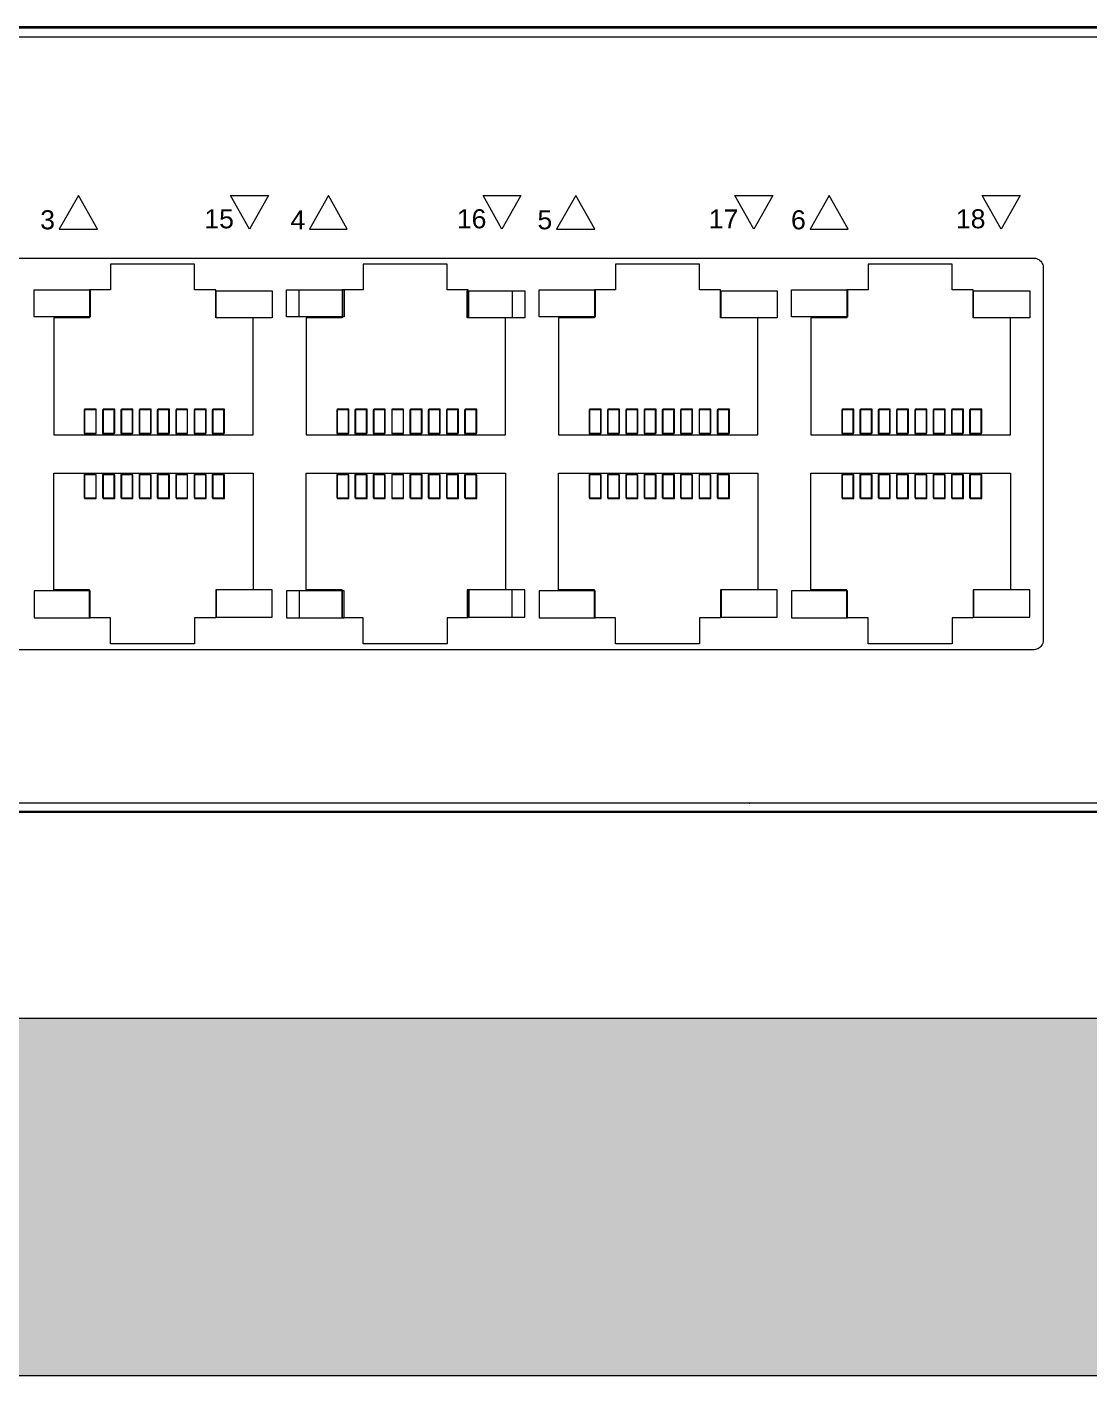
# Model space of a CAD drawing. Header units: millimetres. Extents: x -71336 to -33468, y -26189 to 22712.
# Drawn here: x -34338.7 to -34278.5, y -12485.2 to -12408.8 of the extents above; entities that cross this region are included whole.
import ezdxf

# ---------------------------------------------------------------- set-up
doc = ezdxf.new("R2010")
doc.units = ezdxf.units.MM
doc.layers.add('SC - Equipment', color=7, linetype='Continuous', lineweight=13)
doc.layers.add('SC - Rack Layout - U-guides and centreline', color=5, linetype='Continuous', lineweight=13, plot=False)
doc.styles.get("Standard").update_dxf_attribs({"font": 'arial.ttf', "height": 35})

# ---------------------------------------------------------------- blocks, each defined once
blk = doc.blocks.new('*U240')
at = {"layer": 'SC - Rack Layout - U-guides and centreline', "ltscale": 5}
blk.add_lwpolyline([(-300, 0), (300, 0)], dxfattribs=at)
blk = doc.blocks.new('*U241')
at = {"layer": 'SC - Rack Layout - U-guides and centreline', "color": 0, "linetype": 'ByBlock', "lineweight": -2, "transparency": 16777216}
for p in [(0, 844.55), (0, 800.1)]:
    blk.add_blockref('*U240', p, dxfattribs=at)
blk = doc.blocks.new('1U SCREWS - RACK LAYOUT')
at = {"layer": 'SC - Equipment', "ltscale": 5}
blk.add_point((0, 0), dxfattribs=at)
blk = doc.blocks.new('cisco-cbs350-24p-4x')
at = {"layer": 'SC - Equipment', "flags": 128}
for points in [[(238.117, 44.45), (-238.133, 44.45)], [(219.712, 44.45), (-219.712, 44.45)], [(219.712, 44.45), (-219.712, 44.45)], [(219.712, 44.45), (-219.712, 44.45)], [(-219.712, 43.934), (219.199, 43.95)], [(-38.022, 34.948), (-39.113, 33.049)], [(-36.947, 33.049), (-38.022, 34.948)], [(-29.406, 34.948), (-27.256, 34.948)], [(-28.331, 33.049), (-29.406, 34.948)], [(-29.406, 34.948), (-29.406, 34.948)], [(-27.256, 34.948), (-28.331, 33.049)], [(-23.866, 34.948), (-24.941, 33.049)], [(-22.791, 33.049), (-23.866, 34.948)], [(-15.102, 34.948), (-12.952, 34.948)], [(-14.027, 33.049), (-15.102, 34.948)], [(-15.102, 34.948), (-15.102, 34.948)], [(-12.952, 34.948), (-14.027, 33.049)], [(-9.843, 34.948), (-10.935, 33.049)], [(-8.769, 33.049), (-9.843, 34.948)], [(-0.831, 34.948), (1.319, 34.948)], [(0.244, 33.049), (-0.831, 34.948)], [(-0.831, 34.948), (-0.831, 34.948)], [(1.319, 34.948), (0.244, 33.049)], [(4.51, 34.948), (3.435, 33.049)], [(5.585, 33.049), (4.51, 34.948)], [(13.175, 34.948), (15.325, 34.948)], [(14.25, 33.049), (13.175, 34.948)], [(13.175, 34.948), (13.175, 34.948)], [(15.325, 34.948), (14.25, 33.049)], [(-39.113, 33.049), (-36.947, 33.049)], [(-39.113, 33.049), (-39.113, 33.049)], [(-24.941, 33.049), (-22.791, 33.049)], [(-24.941, 33.049), (-24.941, 33.049)], [(-10.935, 33.049), (-8.769, 33.049)], [(-10.935, 33.049), (-10.935, 33.049)], [(3.435, 33.049), (5.585, 33.049)], [(3.435, 33.049), (3.435, 33.049)], [(-69.391, 31.4), (16.119, 31.4)], [(-69.391, 31.4), (16.119, 31.4)], [(-31.44, 31.067), (-36.203, 31.067)], [(-36.203, 31.067), (-36.203, 29.601)], [(-31.44, 31.067), (-36.203, 31.067)], [(-36.203, 31.067), (-36.203, 29.601)], [(-31.44, 29.601), (-31.44, 31.067)], [(-31.44, 29.601), (-31.44, 31.067)], [(-17.136, 31.067), (-21.898, 31.067)], [(-21.898, 31.067), (-21.898, 29.601)], [(-17.136, 31.067), (-21.898, 31.067)], [(-21.898, 31.067), (-21.898, 29.601)], [(-17.136, 29.601), (-17.136, 31.067)], [(-17.136, 29.601), (-17.136, 31.067)], [(-2.832, 31.067), (-7.594, 31.067)], [(-7.594, 31.067), (-7.594, 29.601)], [(-2.832, 31.067), (-7.594, 31.067)], [(-7.594, 31.067), (-7.594, 29.601)], [(-2.832, 29.601), (-2.832, 31.067)], [(-2.832, 29.601), (-2.832, 31.067)], [(11.472, 31.067), (6.71, 31.067)], [(6.71, 31.067), (6.71, 29.601)], [(11.472, 31.067), (6.71, 31.067)], [(6.71, 31.067), (6.71, 29.601)], [(11.472, 29.601), (11.472, 31.067)], [(11.472, 29.601), (11.472, 31.067)], [(16.631, 30.883), (16.631, 9.727)], [(16.631, 30.883), (16.631, 9.727)], [(-40.535, 28.068), (-40.535, 29.601)], [(-40.535, 29.601), (-37.36, 29.601)], [(-37.393, 29.601), (-37.393, 28.018)], [(-36.203, 29.601), (-37.393, 29.601)], [(-37.393, 29.601), (-37.393, 29.601)], [(-37.393, 29.601), (-37.393, 28.018)], [(-36.203, 29.601), (-37.393, 29.601)], [(-37.393, 29.601), (-37.393, 29.601)], [(-37.36, 29.601), (-37.36, 28.068)], [(-30.249, 29.601), (-31.44, 29.601)], [(-30.249, 29.601), (-31.44, 29.601)], [(-30.249, 28.018), (-30.249, 29.601)], [(-30.249, 28.018), (-30.249, 29.601)], [(-30.216, 28.018), (-30.216, 29.551)], [(-30.216, 29.551), (-27.041, 29.551)], [(-27.041, 29.551), (-27.041, 28.018)], [(-26.231, 28.068), (-26.231, 29.601)], [(-26.231, 29.601), (-23.056, 29.601)], [(-25.52, 28.068), (-25.52, 29.601)], [(-25.52, 29.601), (-22.973, 29.601)], [(-23.089, 29.601), (-23.089, 28.018)], [(-21.898, 29.601), (-23.089, 29.601)], [(-23.089, 29.601), (-23.089, 29.601)], [(-23.089, 29.601), (-23.089, 28.018)], [(-21.898, 29.601), (-23.089, 29.601)], [(-23.089, 29.601), (-23.089, 29.601)], [(-23.056, 29.601), (-23.056, 28.068)], [(-22.973, 29.601), (-22.973, 28.068)], [(-15.945, 29.601), (-17.136, 29.601)], [(-15.945, 29.601), (-17.136, 29.601)], [(-15.995, 28.018), (-15.995, 29.551)], [(-15.995, 29.551), (-13.448, 29.551)], [(-15.945, 28.018), (-15.945, 29.601)], [(-15.945, 28.018), (-15.945, 29.601)], [(-15.912, 28.018), (-15.912, 29.551)], [(-15.912, 29.551), (-12.737, 29.551)], [(-13.448, 29.551), (-13.448, 28.018)], [(-12.737, 29.551), (-12.737, 28.018)], [(-11.927, 28.068), (-11.927, 29.601)], [(-11.927, 29.601), (-8.752, 29.601)], [(-8.785, 29.601), (-8.785, 28.018)], [(-7.594, 29.601), (-8.785, 29.601)], [(-8.785, 29.601), (-8.785, 29.601)], [(-8.785, 29.601), (-8.785, 28.018)], [(-7.594, 29.601), (-8.785, 29.601)], [(-8.785, 29.601), (-8.785, 29.601)], [(-8.752, 29.601), (-8.752, 28.068)], [(-1.641, 29.601), (-2.832, 29.601)], [(-1.641, 29.601), (-2.832, 29.601)], [(-1.641, 28.018), (-1.641, 29.601)], [(-1.641, 28.018), (-1.641, 29.601)], [(-1.608, 28.018), (-1.608, 29.551)], [(-1.608, 29.551), (1.567, 29.551)], [(1.567, 29.551), (1.567, 28.018)], [(2.377, 28.068), (2.377, 29.601)], [(2.377, 29.601), (5.552, 29.601)], [(5.519, 29.601), (5.519, 28.018)], [(6.71, 29.601), (5.519, 29.601)], [(5.519, 29.601), (5.519, 29.601)], [(5.519, 29.601), (5.519, 28.018)], [(6.71, 29.601), (5.519, 29.601)], [(5.519, 29.601), (5.519, 29.601)], [(5.552, 29.601), (5.552, 28.068)], [(12.663, 29.601), (11.472, 29.601)], [(12.663, 29.601), (11.472, 29.601)], [(12.663, 28.018), (12.663, 29.601)], [(12.663, 28.018), (12.663, 29.601)], [(12.696, 28.018), (12.696, 29.551)], [(12.696, 29.551), (15.871, 29.551)], [(15.871, 29.551), (15.871, 28.018)], [(-37.36, 28.068), (-40.535, 28.068)], [(-37.393, 28.018), (-39.427, 28.018)], [(-39.427, 28.018), (-39.427, 21.388)], [(-37.393, 28.018), (-39.427, 28.018)], [(-39.427, 28.018), (-39.427, 21.388)], [(-37.36, 28.068), (-37.36, 28.068)], [(-28.133, 28.018), (-30.249, 28.018)], [(-28.133, 28.018), (-30.249, 28.018)], [(-27.041, 28.018), (-30.216, 28.018)], [(-28.133, 21.388), (-28.133, 28.018)], [(-28.133, 21.388), (-28.133, 28.018)], [(-27.041, 28.018), (-27.041, 28.018)], [(-23.056, 28.068), (-26.231, 28.068)], [(-22.973, 28.068), (-25.52, 28.068)], [(-23.089, 28.018), (-25.123, 28.018)], [(-25.123, 28.018), (-25.123, 21.388)], [(-23.089, 28.018), (-25.123, 28.018)], [(-25.123, 28.018), (-25.123, 21.388)], [(-23.056, 28.068), (-23.056, 28.068)], [(-22.973, 28.068), (-22.973, 28.068)], [(-13.448, 28.018), (-15.995, 28.018)], [(-13.829, 28.018), (-15.945, 28.018)], [(-13.829, 28.018), (-15.945, 28.018)], [(-12.737, 28.018), (-15.912, 28.018)], [(-13.829, 21.388), (-13.829, 28.018)], [(-13.829, 21.388), (-13.829, 28.018)], [(-13.448, 28.018), (-13.448, 28.018)], [(-12.737, 28.018), (-12.737, 28.018)], [(-8.752, 28.068), (-11.927, 28.068)], [(-8.785, 28.018), (-10.819, 28.018)], [(-10.819, 28.018), (-10.819, 21.388)], [(-8.785, 28.018), (-10.819, 28.018)], [(-10.819, 28.018), (-10.819, 21.388)], [(-8.752, 28.068), (-8.752, 28.068)], [(0.475, 28.018), (-1.641, 28.018)], [(0.475, 28.018), (-1.641, 28.018)], [(1.567, 28.018), (-1.608, 28.018)], [(0.475, 21.388), (0.475, 28.018)], [(0.475, 21.388), (0.475, 28.018)], [(1.567, 28.018), (1.567, 28.018)], [(5.552, 28.068), (2.377, 28.068)], [(5.519, 28.018), (3.468, 28.018)], [(3.468, 28.018), (3.468, 21.388)], [(5.519, 28.018), (3.468, 28.018)], [(3.468, 28.018), (3.468, 21.388)], [(5.552, 28.068), (5.552, 28.068)], [(14.779, 28.018), (12.663, 28.018)], [(14.779, 28.018), (12.663, 28.018)], [(15.871, 28.018), (12.696, 28.018)], [(14.779, 21.388), (14.779, 28.018)], [(14.779, 21.388), (14.779, 28.018)], [(15.871, 28.018), (15.871, 28.018)], [(-37.691, 22.804), (-37.691, 21.471)], [(-37.029, 22.804), (-37.691, 22.804)], [(-37.691, 22.804), (-37.691, 22.804)], [(-37.674, 22.837), (-37.674, 21.488)], [(-37.013, 22.837), (-37.674, 22.837)], [(-37.674, 22.837), (-37.674, 22.837)], [(-37.029, 21.471), (-37.029, 22.804)], [(-37.013, 21.488), (-37.013, 22.837)], [(-36.666, 22.804), (-36.666, 21.471)], [(-36.004, 22.804), (-36.666, 22.804)], [(-36.666, 22.804), (-36.666, 22.804)], [(-36.632, 22.837), (-36.632, 21.488)], [(-35.971, 22.837), (-36.632, 22.837)], [(-36.632, 22.837), (-36.632, 22.837)], [(-36.004, 21.471), (-36.004, 22.804)], [(-35.971, 21.488), (-35.971, 22.837)], [(-35.624, 22.804), (-35.624, 21.471)], [(-34.962, 22.804), (-35.624, 22.804)], [(-35.624, 22.804), (-35.624, 22.804)], [(-35.591, 22.837), (-35.591, 21.488)], [(-34.946, 22.837), (-35.591, 22.837)], [(-35.591, 22.837), (-35.591, 22.837)], [(-34.962, 21.471), (-34.962, 22.804)], [(-34.946, 21.488), (-34.946, 22.837)], [(-34.582, 22.804), (-34.582, 21.471)], [(-33.92, 22.804), (-34.582, 22.804)], [(-34.582, 22.804), (-34.582, 22.804)], [(-34.565, 22.837), (-34.565, 21.488)], [(-33.904, 22.837), (-34.565, 22.837)], [(-34.565, 22.837), (-34.565, 22.837)], [(-33.92, 21.471), (-33.92, 22.804)], [(-33.904, 21.488), (-33.904, 22.837)], [(-33.557, 22.804), (-33.557, 21.471)], [(-32.895, 22.804), (-33.557, 22.804)], [(-33.557, 22.804), (-33.557, 22.804)], [(-33.524, 22.837), (-33.524, 21.488)], [(-32.862, 22.837), (-33.524, 22.837)], [(-33.524, 22.837), (-33.524, 22.837)], [(-32.895, 21.471), (-32.895, 22.804)], [(-32.862, 21.488), (-32.862, 22.837)], [(-32.515, 22.804), (-32.515, 21.471)], [(-31.853, 22.804), (-32.515, 22.804)], [(-32.515, 22.804), (-32.515, 22.804)], [(-32.482, 22.837), (-32.482, 21.488)], [(-31.837, 22.837), (-32.482, 22.837)], [(-32.482, 22.837), (-32.482, 22.837)], [(-31.853, 21.471), (-31.853, 22.804)], [(-31.837, 21.488), (-31.837, 22.837)], [(-31.473, 22.804), (-31.473, 21.471)], [(-30.812, 22.804), (-31.473, 22.804)], [(-31.473, 22.804), (-31.473, 22.804)], [(-31.457, 22.837), (-31.457, 21.488)], [(-30.795, 22.837), (-31.457, 22.837)], [(-31.457, 22.837), (-31.457, 22.837)], [(-30.812, 21.471), (-30.812, 22.804)], [(-30.795, 21.488), (-30.795, 22.837)], [(-30.448, 22.804), (-30.448, 21.471)], [(-29.786, 22.804), (-30.448, 22.804)], [(-30.448, 22.804), (-30.448, 22.804)], [(-30.415, 22.837), (-30.415, 21.488)], [(-29.753, 22.837), (-30.415, 22.837)], [(-30.415, 22.837), (-30.415, 22.837)], [(-29.786, 21.471), (-29.786, 22.804)], [(-29.753, 21.488), (-29.753, 22.837)], [(-23.387, 22.804), (-23.387, 21.471)], [(-22.725, 22.804), (-23.387, 22.804)], [(-23.387, 22.804), (-23.387, 22.804)], [(-23.387, 22.804), (-23.387, 21.471)], [(-22.725, 22.804), (-23.387, 22.804)], [(-23.387, 22.804), (-23.387, 22.804)], [(-23.37, 22.837), (-23.37, 21.488)], [(-22.709, 22.837), (-23.37, 22.837)], [(-23.37, 22.837), (-23.37, 22.837)], [(-23.37, 22.837), (-23.37, 21.488)], [(-22.709, 22.837), (-23.37, 22.837)], [(-23.37, 22.837), (-23.37, 22.837)], [(-22.725, 21.471), (-22.725, 22.804)], [(-22.725, 21.471), (-22.725, 22.804)], [(-22.709, 21.488), (-22.709, 22.837)], [(-22.709, 21.488), (-22.709, 22.837)], [(-22.361, 22.804), (-22.361, 21.471)], [(-21.7, 22.804), (-22.361, 22.804)], [(-22.361, 22.804), (-22.361, 22.804)], [(-22.361, 22.804), (-22.361, 21.471)], [(-21.7, 22.804), (-22.361, 22.804)], [(-22.361, 22.804), (-22.361, 22.804)], [(-22.328, 22.837), (-22.328, 21.488)], [(-21.667, 22.837), (-22.328, 22.837)], [(-22.328, 22.837), (-22.328, 22.837)], [(-22.328, 22.837), (-22.328, 21.488)], [(-21.667, 22.837), (-22.328, 22.837)], [(-22.328, 22.837), (-22.328, 22.837)], [(-21.7, 21.471), (-21.7, 22.804)], [(-21.7, 21.471), (-21.7, 22.804)], [(-21.667, 21.488), (-21.667, 22.837)], [(-21.667, 21.488), (-21.667, 22.837)], [(-21.32, 22.804), (-21.32, 21.471)], [(-20.658, 22.804), (-21.32, 22.804)], [(-21.32, 22.804), (-21.32, 22.804)], [(-21.32, 22.804), (-21.32, 21.471)], [(-20.658, 22.804), (-21.32, 22.804)], [(-21.32, 22.804), (-21.32, 22.804)], [(-21.287, 22.837), (-21.287, 21.488)], [(-20.642, 22.837), (-21.287, 22.837)], [(-21.287, 22.837), (-21.287, 22.837)], [(-21.287, 22.837), (-21.287, 21.488)], [(-20.642, 22.837), (-21.287, 22.837)], [(-21.287, 22.837), (-21.287, 22.837)], [(-20.658, 21.471), (-20.658, 22.804)], [(-20.658, 21.471), (-20.658, 22.804)], [(-20.642, 21.488), (-20.642, 22.837)], [(-20.642, 21.488), (-20.642, 22.837)], [(-20.278, 22.804), (-20.278, 21.471)], [(-19.616, 22.804), (-20.278, 22.804)], [(-20.278, 22.804), (-20.278, 22.804)], [(-20.278, 22.804), (-20.278, 21.471)], [(-19.616, 22.804), (-20.278, 22.804)], [(-20.278, 22.804), (-20.278, 22.804)], [(-20.261, 22.837), (-20.261, 21.488)], [(-19.6, 22.837), (-20.261, 22.837)], [(-20.261, 22.837), (-20.261, 22.837)], [(-20.261, 22.837), (-20.261, 21.488)], [(-19.6, 22.837), (-20.261, 22.837)], [(-20.261, 22.837), (-20.261, 22.837)], [(-19.616, 21.471), (-19.616, 22.804)], [(-19.616, 21.471), (-19.616, 22.804)], [(-19.6, 21.488), (-19.6, 22.837)], [(-19.6, 21.488), (-19.6, 22.837)], [(-19.253, 22.804), (-19.253, 21.471)], [(-18.591, 22.804), (-19.253, 22.804)], [(-19.253, 22.804), (-19.253, 22.804)], [(-19.253, 22.804), (-19.253, 21.471)], [(-18.591, 22.804), (-19.253, 22.804)], [(-19.253, 22.804), (-19.253, 22.804)], [(-19.22, 22.837), (-19.22, 21.488)], [(-18.558, 22.837), (-19.22, 22.837)], [(-19.22, 22.837), (-19.22, 22.837)], [(-19.22, 22.837), (-19.22, 21.488)], [(-18.558, 22.837), (-19.22, 22.837)], [(-19.22, 22.837), (-19.22, 22.837)], [(-18.591, 21.471), (-18.591, 22.804)], [(-18.591, 21.471), (-18.591, 22.804)], [(-18.558, 21.488), (-18.558, 22.837)], [(-18.558, 21.488), (-18.558, 22.837)], [(-18.211, 22.804), (-18.211, 21.471)], [(-17.549, 22.804), (-18.211, 22.804)], [(-18.211, 22.804), (-18.211, 22.804)], [(-18.211, 22.804), (-18.211, 21.471)], [(-17.549, 22.804), (-18.211, 22.804)], [(-18.211, 22.804), (-18.211, 22.804)], [(-18.178, 22.837), (-18.178, 21.488)], [(-17.533, 22.837), (-18.178, 22.837)], [(-18.178, 22.837), (-18.178, 22.837)], [(-18.178, 22.837), (-18.178, 21.488)], [(-17.533, 22.837), (-18.178, 22.837)], [(-18.178, 22.837), (-18.178, 22.837)], [(-17.549, 21.471), (-17.549, 22.804)], [(-17.549, 21.471), (-17.549, 22.804)], [(-17.533, 21.488), (-17.533, 22.837)], [(-17.533, 21.488), (-17.533, 22.837)], [(-17.169, 22.804), (-17.169, 21.471)], [(-16.524, 22.804), (-17.169, 22.804)], [(-17.169, 22.804), (-17.169, 22.804)], [(-17.169, 22.804), (-17.169, 21.471)], [(-16.524, 22.804), (-17.169, 22.804)], [(-17.169, 22.804), (-17.169, 22.804)], [(-17.153, 22.837), (-17.153, 21.488)], [(-16.491, 22.837), (-17.153, 22.837)], [(-17.153, 22.837), (-17.153, 22.837)], [(-17.153, 22.837), (-17.153, 21.488)], [(-16.491, 22.837), (-17.153, 22.837)], [(-17.153, 22.837), (-17.153, 22.837)], [(-16.524, 21.471), (-16.524, 22.804)], [(-16.524, 21.471), (-16.524, 22.804)], [(-16.491, 21.488), (-16.491, 22.837)], [(-16.491, 21.488), (-16.491, 22.837)], [(-16.144, 22.804), (-16.144, 21.471)], [(-15.482, 22.804), (-16.144, 22.804)], [(-16.144, 22.804), (-16.144, 22.804)], [(-16.144, 22.804), (-16.144, 21.471)], [(-15.482, 22.804), (-16.144, 22.804)], [(-16.144, 22.804), (-16.144, 22.804)], [(-16.111, 22.837), (-16.111, 21.488)], [(-15.449, 22.837), (-16.111, 22.837)], [(-16.111, 22.837), (-16.111, 22.837)], [(-16.111, 22.837), (-16.111, 21.488)], [(-15.449, 22.837), (-16.111, 22.837)], [(-16.111, 22.837), (-16.111, 22.837)], [(-15.482, 21.471), (-15.482, 22.804)], [(-15.482, 21.471), (-15.482, 22.804)], [(-15.449, 21.488), (-15.449, 22.837)], [(-15.449, 21.488), (-15.449, 22.837)], [(-9.083, 22.804), (-9.083, 21.471)], [(-8.421, 22.804), (-9.083, 22.804)], [(-9.083, 22.804), (-9.083, 22.804)], [(-9.066, 22.837), (-9.066, 21.488)], [(-8.405, 22.837), (-9.066, 22.837)], [(-9.066, 22.837), (-9.066, 22.837)], [(-8.421, 21.471), (-8.421, 22.804)], [(-8.405, 21.488), (-8.405, 22.837)], [(-8.057, 22.804), (-8.057, 21.471)], [(-7.396, 22.804), (-8.057, 22.804)], [(-8.057, 22.804), (-8.057, 22.804)], [(-8.024, 22.837), (-8.024, 21.488)], [(-7.363, 22.837), (-8.024, 22.837)], [(-8.024, 22.837), (-8.024, 22.837)], [(-7.396, 21.471), (-7.396, 22.804)], [(-7.363, 21.488), (-7.363, 22.837)], [(-7.016, 22.804), (-7.016, 21.471)], [(-6.354, 22.804), (-7.016, 22.804)], [(-7.016, 22.804), (-7.016, 22.804)], [(-6.983, 22.837), (-6.983, 21.488)], [(-6.338, 22.837), (-6.983, 22.837)], [(-6.983, 22.837), (-6.983, 22.837)], [(-6.354, 21.471), (-6.354, 22.804)], [(-6.338, 21.488), (-6.338, 22.837)], [(-5.974, 22.804), (-5.974, 21.471)], [(-5.329, 22.804), (-5.974, 22.804)], [(-5.974, 22.804), (-5.974, 22.804)], [(-5.957, 22.837), (-5.957, 21.488)], [(-5.296, 22.837), (-5.957, 22.837)], [(-5.957, 22.837), (-5.957, 22.837)], [(-5.329, 21.471), (-5.329, 22.804)], [(-5.296, 21.488), (-5.296, 22.837)], [(-4.949, 22.804), (-4.949, 21.471)], [(-4.287, 22.804), (-4.949, 22.804)], [(-4.949, 22.804), (-4.949, 22.804)], [(-4.916, 22.837), (-4.916, 21.488)], [(-4.254, 22.837), (-4.916, 22.837)], [(-4.916, 22.837), (-4.916, 22.837)], [(-4.287, 21.471), (-4.287, 22.804)], [(-4.254, 21.488), (-4.254, 22.837)], [(-3.907, 22.804), (-3.907, 21.471)], [(-3.245, 22.804), (-3.907, 22.804)], [(-3.907, 22.804), (-3.907, 22.804)], [(-3.89, 22.837), (-3.89, 21.488)], [(-3.229, 22.837), (-3.89, 22.837)], [(-3.89, 22.837), (-3.89, 22.837)], [(-3.245, 21.471), (-3.245, 22.804)], [(-3.229, 21.488), (-3.229, 22.837)], [(-2.865, 22.804), (-2.865, 21.471)], [(-2.22, 22.804), (-2.865, 22.804)], [(-2.865, 22.804), (-2.865, 22.804)], [(-2.848, 22.837), (-2.848, 21.488)], [(-2.187, 22.837), (-2.848, 22.837)], [(-2.848, 22.837), (-2.848, 22.837)], [(-2.22, 21.471), (-2.22, 22.804)], [(-2.187, 21.488), (-2.187, 22.837)], [(-1.84, 22.804), (-1.84, 21.471)], [(-1.178, 22.804), (-1.84, 22.804)], [(-1.84, 22.804), (-1.84, 22.804)], [(-1.807, 22.837), (-1.807, 21.488)], [(-1.145, 22.837), (-1.807, 22.837)], [(-1.807, 22.837), (-1.807, 22.837)], [(-1.178, 21.471), (-1.178, 22.804)], [(-1.145, 21.488), (-1.145, 22.837)], [(5.221, 22.804), (5.221, 21.471)], [(5.866, 22.804), (5.221, 22.804)], [(5.221, 22.804), (5.221, 22.804)], [(5.238, 22.837), (5.238, 21.488)], [(5.899, 22.837), (5.238, 22.837)], [(5.238, 22.837), (5.238, 22.837)], [(5.866, 21.471), (5.866, 22.804)], [(5.899, 21.488), (5.899, 22.837)], [(6.247, 22.804), (6.247, 21.471)], [(6.908, 22.804), (6.247, 22.804)], [(6.247, 22.804), (6.247, 22.804)], [(6.28, 22.837), (6.28, 21.488)], [(6.941, 22.837), (6.28, 22.837)], [(6.28, 22.837), (6.28, 22.837)], [(6.908, 21.471), (6.908, 22.804)], [(6.941, 21.488), (6.941, 22.837)], [(7.288, 22.804), (7.288, 21.471)], [(7.95, 22.804), (7.288, 22.804)], [(7.288, 22.804), (7.288, 22.804)], [(7.321, 22.837), (7.321, 21.488)], [(7.966, 22.837), (7.321, 22.837)], [(7.321, 22.837), (7.321, 22.837)], [(7.95, 21.471), (7.95, 22.804)], [(7.966, 21.488), (7.966, 22.837)], [(8.33, 22.804), (8.33, 21.471)], [(8.975, 22.804), (8.33, 22.804)], [(8.33, 22.804), (8.33, 22.804)], [(8.347, 22.837), (8.347, 21.488)], [(9.008, 22.837), (8.347, 22.837)], [(8.347, 22.837), (8.347, 22.837)], [(8.975, 21.471), (8.975, 22.804)], [(9.008, 21.488), (9.008, 22.837)], [(9.355, 22.804), (9.355, 21.471)], [(10.017, 22.804), (9.355, 22.804)], [(9.355, 22.804), (9.355, 22.804)], [(9.389, 22.837), (9.389, 21.488)], [(10.05, 22.837), (9.389, 22.837)], [(9.389, 22.837), (9.389, 22.837)], [(10.017, 21.471), (10.017, 22.804)], [(10.05, 21.488), (10.05, 22.837)], [(10.397, 22.804), (10.397, 21.471)], [(11.059, 22.804), (10.397, 22.804)], [(10.397, 22.804), (10.397, 22.804)], [(10.414, 22.837), (10.414, 21.488)], [(11.075, 22.837), (10.414, 22.837)], [(10.414, 22.837), (10.414, 22.837)], [(11.059, 21.471), (11.059, 22.804)], [(11.075, 21.488), (11.075, 22.837)], [(11.439, 22.804), (11.439, 21.471)], [(12.084, 22.804), (11.439, 22.804)], [(11.439, 22.804), (11.439, 22.804)], [(11.456, 22.837), (11.456, 21.488)], [(12.117, 22.837), (11.456, 22.837)], [(11.456, 22.837), (11.456, 22.837)], [(12.084, 21.471), (12.084, 22.804)], [(12.117, 21.488), (12.117, 22.837)], [(12.464, 22.804), (12.464, 21.471)], [(13.126, 22.804), (12.464, 22.804)], [(12.464, 22.804), (12.464, 22.804)], [(12.497, 22.837), (12.497, 21.488)], [(13.159, 22.837), (12.497, 22.837)], [(12.497, 22.837), (12.497, 22.837)], [(13.126, 21.471), (13.126, 22.804)], [(13.159, 21.488), (13.159, 22.837)], [(-37.691, 21.471), (-37.029, 21.471)], [(-37.674, 21.488), (-37.013, 21.488)], [(-36.666, 21.471), (-36.004, 21.471)], [(-36.632, 21.488), (-35.971, 21.488)], [(-35.624, 21.471), (-34.962, 21.471)], [(-35.591, 21.488), (-34.946, 21.488)], [(-34.582, 21.471), (-33.92, 21.471)], [(-34.565, 21.488), (-33.904, 21.488)], [(-33.557, 21.471), (-32.895, 21.471)], [(-33.524, 21.488), (-32.862, 21.488)], [(-32.515, 21.471), (-31.853, 21.471)], [(-32.482, 21.488), (-31.837, 21.488)], [(-31.473, 21.471), (-30.812, 21.471)], [(-31.457, 21.488), (-30.795, 21.488)], [(-30.448, 21.471), (-29.786, 21.471)], [(-30.415, 21.488), (-29.753, 21.488)], [(-23.387, 21.471), (-22.725, 21.471)], [(-23.387, 21.471), (-22.725, 21.471)], [(-23.37, 21.488), (-22.709, 21.488)], [(-23.37, 21.488), (-22.709, 21.488)], [(-22.361, 21.471), (-21.7, 21.471)], [(-22.361, 21.471), (-21.7, 21.471)], [(-22.328, 21.488), (-21.667, 21.488)], [(-22.328, 21.488), (-21.667, 21.488)], [(-21.32, 21.471), (-20.658, 21.471)], [(-21.32, 21.471), (-20.658, 21.471)], [(-21.287, 21.488), (-20.642, 21.488)], [(-21.287, 21.488), (-20.642, 21.488)], [(-20.278, 21.471), (-19.616, 21.471)], [(-20.278, 21.471), (-19.616, 21.471)], [(-20.261, 21.488), (-19.6, 21.488)], [(-20.261, 21.488), (-19.6, 21.488)], [(-19.253, 21.471), (-18.591, 21.471)], [(-19.253, 21.471), (-18.591, 21.471)], [(-19.22, 21.488), (-18.558, 21.488)], [(-19.22, 21.488), (-18.558, 21.488)], [(-18.211, 21.471), (-17.549, 21.471)], [(-18.211, 21.471), (-17.549, 21.471)], [(-18.178, 21.488), (-17.533, 21.488)], [(-18.178, 21.488), (-17.533, 21.488)], [(-17.169, 21.471), (-16.524, 21.471)], [(-17.169, 21.471), (-16.524, 21.471)], [(-17.153, 21.488), (-16.491, 21.488)], [(-17.153, 21.488), (-16.491, 21.488)], [(-16.144, 21.471), (-15.482, 21.471)], [(-16.144, 21.471), (-15.482, 21.471)], [(-16.111, 21.488), (-15.449, 21.488)], [(-16.111, 21.488), (-15.449, 21.488)], [(-9.083, 21.471), (-8.421, 21.471)], [(-9.066, 21.488), (-8.405, 21.488)], [(-8.057, 21.471), (-7.396, 21.471)], [(-8.024, 21.488), (-7.363, 21.488)], [(-7.016, 21.471), (-6.354, 21.471)], [(-6.983, 21.488), (-6.338, 21.488)], [(-5.974, 21.471), (-5.329, 21.471)], [(-5.957, 21.488), (-5.296, 21.488)], [(-4.949, 21.471), (-4.287, 21.471)], [(-4.916, 21.488), (-4.254, 21.488)], [(-3.907, 21.471), (-3.245, 21.471)], [(-3.89, 21.488), (-3.229, 21.488)], [(-2.865, 21.471), (-2.22, 21.471)], [(-2.848, 21.488), (-2.187, 21.488)], [(-1.84, 21.471), (-1.178, 21.471)], [(-1.807, 21.488), (-1.145, 21.488)], [(5.221, 21.471), (5.866, 21.471)], [(5.238, 21.488), (5.899, 21.488)], [(6.247, 21.471), (6.908, 21.471)], [(6.28, 21.488), (6.941, 21.488)], [(7.288, 21.471), (7.95, 21.471)], [(7.321, 21.488), (7.966, 21.488)], [(8.33, 21.471), (8.975, 21.471)], [(8.347, 21.488), (9.008, 21.488)], [(9.355, 21.471), (10.017, 21.471)], [(9.389, 21.488), (10.05, 21.488)], [(10.397, 21.471), (11.059, 21.471)], [(10.414, 21.488), (11.075, 21.488)], [(11.439, 21.471), (12.084, 21.471)], [(11.456, 21.488), (12.117, 21.488)], [(12.464, 21.471), (13.126, 21.471)], [(12.497, 21.488), (13.159, 21.488)], [(-39.427, 21.388), (-28.133, 21.388)], [(-39.427, 21.388), (-28.133, 21.388)], [(-25.123, 21.388), (-13.829, 21.388)], [(-25.123, 21.388), (-13.829, 21.388)], [(-10.819, 21.388), (0.475, 21.388)], [(-10.819, 21.388), (0.475, 21.388)], [(3.468, 21.388), (14.779, 21.388)], [(3.468, 21.388), (14.779, 21.388)], [(-39.427, 12.593), (-39.427, 19.206)], [(-39.427, 19.206), (-28.133, 19.206)], [(-39.427, 12.593), (-39.427, 19.206)], [(-39.427, 19.206), (-28.133, 19.206)], [(-37.691, 19.139), (-37.691, 17.807)], [(-37.029, 19.139), (-37.691, 19.139)], [(-37.691, 19.139), (-37.691, 19.139)], [(-37.674, 19.123), (-37.674, 17.773)], [(-37.013, 19.123), (-37.674, 19.123)], [(-37.674, 19.123), (-37.674, 19.123)], [(-37.029, 17.807), (-37.029, 19.139)], [(-37.013, 17.773), (-37.013, 19.123)], [(-36.666, 19.139), (-36.666, 17.807)], [(-36.004, 19.139), (-36.666, 19.139)], [(-36.666, 19.139), (-36.666, 19.139)], [(-36.632, 19.123), (-36.632, 17.773)], [(-35.971, 19.123), (-36.632, 19.123)], [(-36.632, 19.123), (-36.632, 19.123)], [(-36.004, 17.807), (-36.004, 19.139)], [(-35.971, 17.773), (-35.971, 19.123)], [(-35.624, 19.139), (-35.624, 17.807)], [(-34.962, 19.139), (-35.624, 19.139)], [(-35.624, 19.139), (-35.624, 19.139)], [(-35.591, 19.123), (-35.591, 17.773)], [(-34.946, 19.123), (-35.591, 19.123)], [(-35.591, 19.123), (-35.591, 19.123)], [(-34.962, 17.807), (-34.962, 19.139)], [(-34.946, 17.773), (-34.946, 19.123)], [(-34.582, 19.139), (-34.582, 17.807)], [(-33.92, 19.139), (-34.582, 19.139)], [(-34.582, 19.139), (-34.582, 19.139)], [(-34.565, 19.123), (-34.565, 17.773)], [(-33.904, 19.123), (-34.565, 19.123)], [(-34.565, 19.123), (-34.565, 19.123)], [(-33.92, 17.807), (-33.92, 19.139)], [(-33.904, 17.773), (-33.904, 19.123)], [(-33.557, 19.139), (-33.557, 17.807)], [(-32.895, 19.139), (-33.557, 19.139)], [(-33.557, 19.139), (-33.557, 19.139)], [(-33.524, 19.123), (-33.524, 17.773)], [(-32.862, 19.123), (-33.524, 19.123)], [(-33.524, 19.123), (-33.524, 19.123)], [(-32.895, 17.807), (-32.895, 19.139)], [(-32.862, 17.773), (-32.862, 19.123)], [(-32.515, 19.139), (-32.515, 17.807)], [(-31.853, 19.139), (-32.515, 19.139)], [(-32.515, 19.139), (-32.515, 19.139)], [(-32.482, 19.123), (-32.482, 17.773)], [(-31.837, 19.123), (-32.482, 19.123)], [(-32.482, 19.123), (-32.482, 19.123)], [(-31.853, 17.807), (-31.853, 19.139)], [(-31.837, 17.773), (-31.837, 19.123)], [(-31.473, 19.139), (-31.473, 17.807)], [(-30.812, 19.139), (-31.473, 19.139)], [(-31.473, 19.139), (-31.473, 19.139)], [(-31.457, 19.123), (-31.457, 17.773)], [(-30.795, 19.123), (-31.457, 19.123)], [(-31.457, 19.123), (-31.457, 19.123)], [(-30.812, 17.807), (-30.812, 19.139)], [(-30.795, 17.773), (-30.795, 19.123)], [(-30.448, 19.139), (-30.448, 17.807)], [(-29.786, 19.139), (-30.448, 19.139)], [(-30.448, 19.139), (-30.448, 19.139)], [(-30.415, 19.123), (-30.415, 17.773)], [(-29.753, 19.123), (-30.415, 19.123)], [(-30.415, 19.123), (-30.415, 19.123)], [(-29.786, 17.807), (-29.786, 19.139)], [(-29.753, 17.773), (-29.753, 19.123)], [(-28.133, 19.206), (-28.133, 12.593)], [(-28.133, 19.206), (-28.133, 12.593)], [(-25.123, 12.593), (-25.123, 19.206)], [(-25.123, 19.206), (-13.829, 19.206)], [(-25.123, 12.593), (-25.123, 19.206)], [(-25.123, 19.206), (-13.829, 19.206)], [(-23.387, 19.139), (-23.387, 17.807)], [(-22.725, 19.139), (-23.387, 19.139)], [(-23.387, 19.139), (-23.387, 19.139)], [(-23.387, 19.139), (-23.387, 17.807)], [(-22.725, 19.139), (-23.387, 19.139)], [(-23.387, 19.139), (-23.387, 19.139)], [(-23.37, 19.123), (-23.37, 17.773)], [(-22.709, 19.123), (-23.37, 19.123)], [(-23.37, 19.123), (-23.37, 19.123)], [(-23.37, 19.123), (-23.37, 17.773)], [(-22.709, 19.123), (-23.37, 19.123)], [(-23.37, 19.123), (-23.37, 19.123)], [(-22.725, 17.807), (-22.725, 19.139)], [(-22.725, 17.807), (-22.725, 19.139)], [(-22.709, 17.773), (-22.709, 19.123)], [(-22.709, 17.773), (-22.709, 19.123)], [(-22.361, 19.139), (-22.361, 17.807)], [(-21.7, 19.139), (-22.361, 19.139)], [(-22.361, 19.139), (-22.361, 19.139)], [(-22.361, 19.139), (-22.361, 17.807)], [(-21.7, 19.139), (-22.361, 19.139)], [(-22.361, 19.139), (-22.361, 19.139)], [(-22.328, 19.123), (-22.328, 17.773)], [(-21.667, 19.123), (-22.328, 19.123)], [(-22.328, 19.123), (-22.328, 19.123)], [(-22.328, 19.123), (-22.328, 17.773)], [(-21.667, 19.123), (-22.328, 19.123)], [(-22.328, 19.123), (-22.328, 19.123)], [(-21.7, 17.807), (-21.7, 19.139)], [(-21.7, 17.807), (-21.7, 19.139)], [(-21.667, 17.773), (-21.667, 19.123)], [(-21.667, 17.773), (-21.667, 19.123)], [(-21.32, 19.139), (-21.32, 17.807)], [(-20.658, 19.139), (-21.32, 19.139)], [(-21.32, 19.139), (-21.32, 19.139)], [(-21.32, 19.139), (-21.32, 17.807)], [(-20.658, 19.139), (-21.32, 19.139)], [(-21.32, 19.139), (-21.32, 19.139)], [(-21.287, 19.123), (-21.287, 17.773)], [(-20.642, 19.123), (-21.287, 19.123)], [(-21.287, 19.123), (-21.287, 19.123)], [(-21.287, 19.123), (-21.287, 17.773)], [(-20.642, 19.123), (-21.287, 19.123)], [(-21.287, 19.123), (-21.287, 19.123)], [(-20.658, 17.807), (-20.658, 19.139)], [(-20.658, 17.807), (-20.658, 19.139)], [(-20.642, 17.773), (-20.642, 19.123)], [(-20.642, 17.773), (-20.642, 19.123)], [(-20.278, 19.139), (-20.278, 17.807)], [(-19.616, 19.139), (-20.278, 19.139)], [(-20.278, 19.139), (-20.278, 19.139)], [(-20.278, 19.139), (-20.278, 17.807)], [(-19.616, 19.139), (-20.278, 19.139)], [(-20.278, 19.139), (-20.278, 19.139)], [(-20.261, 19.123), (-20.261, 17.773)], [(-19.6, 19.123), (-20.261, 19.123)], [(-20.261, 19.123), (-20.261, 19.123)], [(-20.261, 19.123), (-20.261, 17.773)], [(-19.6, 19.123), (-20.261, 19.123)], [(-20.261, 19.123), (-20.261, 19.123)], [(-19.616, 17.807), (-19.616, 19.139)], [(-19.616, 17.807), (-19.616, 19.139)], [(-19.6, 17.773), (-19.6, 19.123)], [(-19.6, 17.773), (-19.6, 19.123)], [(-19.253, 19.139), (-19.253, 17.807)], [(-18.591, 19.139), (-19.253, 19.139)], [(-19.253, 19.139), (-19.253, 19.139)], [(-19.253, 19.139), (-19.253, 17.807)], [(-18.591, 19.139), (-19.253, 19.139)], [(-19.253, 19.139), (-19.253, 19.139)], [(-19.22, 19.123), (-19.22, 17.773)], [(-18.558, 19.123), (-19.22, 19.123)], [(-19.22, 19.123), (-19.22, 19.123)], [(-19.22, 19.123), (-19.22, 17.773)], [(-18.558, 19.123), (-19.22, 19.123)], [(-19.22, 19.123), (-19.22, 19.123)], [(-18.591, 17.807), (-18.591, 19.139)], [(-18.591, 17.807), (-18.591, 19.139)], [(-18.558, 17.773), (-18.558, 19.123)], [(-18.558, 17.773), (-18.558, 19.123)], [(-18.211, 19.139), (-18.211, 17.807)], [(-17.549, 19.139), (-18.211, 19.139)], [(-18.211, 19.139), (-18.211, 19.139)], [(-18.211, 19.139), (-18.211, 17.807)], [(-17.549, 19.139), (-18.211, 19.139)], [(-18.211, 19.139), (-18.211, 19.139)], [(-18.178, 19.123), (-18.178, 17.773)], [(-17.533, 19.123), (-18.178, 19.123)], [(-18.178, 19.123), (-18.178, 19.123)], [(-18.178, 19.123), (-18.178, 17.773)], [(-17.533, 19.123), (-18.178, 19.123)], [(-18.178, 19.123), (-18.178, 19.123)], [(-17.549, 17.807), (-17.549, 19.139)], [(-17.549, 17.807), (-17.549, 19.139)], [(-17.533, 17.773), (-17.533, 19.123)], [(-17.533, 17.773), (-17.533, 19.123)], [(-17.169, 19.139), (-17.169, 17.807)], [(-16.524, 19.139), (-17.169, 19.139)], [(-17.169, 19.139), (-17.169, 19.139)], [(-17.169, 19.139), (-17.169, 17.807)], [(-16.524, 19.139), (-17.169, 19.139)], [(-17.169, 19.139), (-17.169, 19.139)], [(-17.153, 19.123), (-17.153, 17.773)], [(-16.491, 19.123), (-17.153, 19.123)], [(-17.153, 19.123), (-17.153, 19.123)], [(-17.153, 19.123), (-17.153, 17.773)], [(-16.491, 19.123), (-17.153, 19.123)], [(-17.153, 19.123), (-17.153, 19.123)], [(-16.524, 17.807), (-16.524, 19.139)], [(-16.524, 17.807), (-16.524, 19.139)], [(-16.491, 17.773), (-16.491, 19.123)], [(-16.491, 17.773), (-16.491, 19.123)], [(-16.144, 19.139), (-16.144, 17.807)], [(-15.482, 19.139), (-16.144, 19.139)], [(-16.144, 19.139), (-16.144, 19.139)], [(-16.144, 19.139), (-16.144, 17.807)], [(-15.482, 19.139), (-16.144, 19.139)], [(-16.144, 19.139), (-16.144, 19.139)], [(-16.111, 19.123), (-16.111, 17.773)], [(-15.449, 19.123), (-16.111, 19.123)], [(-16.111, 19.123), (-16.111, 19.123)], [(-16.111, 19.123), (-16.111, 17.773)], [(-15.449, 19.123), (-16.111, 19.123)], [(-16.111, 19.123), (-16.111, 19.123)], [(-15.482, 17.807), (-15.482, 19.139)], [(-15.482, 17.807), (-15.482, 19.139)], [(-15.449, 17.773), (-15.449, 19.123)], [(-15.449, 17.773), (-15.449, 19.123)], [(-13.829, 19.206), (-13.829, 12.593)], [(-13.829, 19.206), (-13.829, 12.593)], [(-10.819, 12.593), (-10.819, 19.206)], [(-10.819, 19.206), (0.475, 19.206)], [(-10.819, 12.593), (-10.819, 19.206)], [(-10.819, 19.206), (0.475, 19.206)], [(-9.083, 19.139), (-9.083, 17.807)], [(-8.421, 19.139), (-9.083, 19.139)], [(-9.083, 19.139), (-9.083, 19.139)], [(-9.066, 19.123), (-9.066, 17.773)], [(-8.405, 19.123), (-9.066, 19.123)], [(-9.066, 19.123), (-9.066, 19.123)], [(-8.421, 17.807), (-8.421, 19.139)], [(-8.405, 17.773), (-8.405, 19.123)], [(-8.057, 19.139), (-8.057, 17.807)], [(-7.396, 19.139), (-8.057, 19.139)], [(-8.057, 19.139), (-8.057, 19.139)], [(-8.024, 19.123), (-8.024, 17.773)], [(-7.363, 19.123), (-8.024, 19.123)], [(-8.024, 19.123), (-8.024, 19.123)], [(-7.396, 17.807), (-7.396, 19.139)], [(-7.363, 17.773), (-7.363, 19.123)], [(-7.016, 19.139), (-7.016, 17.807)], [(-6.354, 19.139), (-7.016, 19.139)], [(-7.016, 19.139), (-7.016, 19.139)], [(-6.983, 19.123), (-6.983, 17.773)], [(-6.338, 19.123), (-6.983, 19.123)], [(-6.983, 19.123), (-6.983, 19.123)], [(-6.354, 17.807), (-6.354, 19.139)], [(-6.338, 17.773), (-6.338, 19.123)], [(-5.974, 19.139), (-5.974, 17.807)], [(-5.329, 19.139), (-5.974, 19.139)], [(-5.974, 19.139), (-5.974, 19.139)], [(-5.957, 19.123), (-5.957, 17.773)], [(-5.296, 19.123), (-5.957, 19.123)], [(-5.957, 19.123), (-5.957, 19.123)], [(-5.329, 17.807), (-5.329, 19.139)], [(-5.296, 17.773), (-5.296, 19.123)], [(-4.949, 19.139), (-4.949, 17.807)], [(-4.287, 19.139), (-4.949, 19.139)], [(-4.949, 19.139), (-4.949, 19.139)], [(-4.916, 19.123), (-4.916, 17.773)], [(-4.254, 19.123), (-4.916, 19.123)], [(-4.916, 19.123), (-4.916, 19.123)], [(-4.287, 17.807), (-4.287, 19.139)], [(-4.254, 17.773), (-4.254, 19.123)], [(-3.907, 19.139), (-3.907, 17.807)], [(-3.245, 19.139), (-3.907, 19.139)], [(-3.907, 19.139), (-3.907, 19.139)], [(-3.89, 19.123), (-3.89, 17.773)], [(-3.229, 19.123), (-3.89, 19.123)], [(-3.89, 19.123), (-3.89, 19.123)], [(-3.245, 17.807), (-3.245, 19.139)], [(-3.229, 17.773), (-3.229, 19.123)], [(-2.865, 19.139), (-2.865, 17.807)], [(-2.22, 19.139), (-2.865, 19.139)], [(-2.865, 19.139), (-2.865, 19.139)], [(-2.848, 19.123), (-2.848, 17.773)], [(-2.187, 19.123), (-2.848, 19.123)], [(-2.848, 19.123), (-2.848, 19.123)], [(-2.22, 17.807), (-2.22, 19.139)], [(-2.187, 17.773), (-2.187, 19.123)], [(-1.84, 19.139), (-1.84, 17.807)], [(-1.178, 19.139), (-1.84, 19.139)], [(-1.84, 19.139), (-1.84, 19.139)], [(-1.807, 19.123), (-1.807, 17.773)], [(-1.145, 19.123), (-1.807, 19.123)], [(-1.807, 19.123), (-1.807, 19.123)], [(-1.178, 17.807), (-1.178, 19.139)], [(-1.145, 17.773), (-1.145, 19.123)], [(0.475, 19.206), (0.475, 12.593)], [(0.475, 19.206), (0.475, 12.593)], [(3.468, 12.593), (3.468, 19.206)], [(3.468, 19.206), (14.779, 19.206)], [(3.468, 12.593), (3.468, 19.206)], [(3.468, 19.206), (14.779, 19.206)], [(5.221, 19.139), (5.221, 17.807)], [(5.866, 19.139), (5.221, 19.139)], [(5.221, 19.139), (5.221, 19.139)], [(5.238, 19.123), (5.238, 17.773)], [(5.899, 19.123), (5.238, 19.123)], [(5.238, 19.123), (5.238, 19.123)], [(5.866, 17.807), (5.866, 19.139)], [(5.899, 17.773), (5.899, 19.123)], [(6.247, 19.139), (6.247, 17.807)], [(6.908, 19.139), (6.247, 19.139)], [(6.247, 19.139), (6.247, 19.139)], [(6.28, 19.123), (6.28, 17.773)], [(6.941, 19.123), (6.28, 19.123)], [(6.28, 19.123), (6.28, 19.123)], [(6.908, 17.807), (6.908, 19.139)], [(6.941, 17.773), (6.941, 19.123)], [(7.288, 19.139), (7.288, 17.807)], [(7.95, 19.139), (7.288, 19.139)], [(7.288, 19.139), (7.288, 19.139)], [(7.321, 19.123), (7.321, 17.773)], [(7.966, 19.123), (7.321, 19.123)], [(7.321, 19.123), (7.321, 19.123)], [(7.95, 17.807), (7.95, 19.139)], [(7.966, 17.773), (7.966, 19.123)], [(8.33, 19.139), (8.33, 17.807)], [(8.975, 19.139), (8.33, 19.139)], [(8.33, 19.139), (8.33, 19.139)], [(8.347, 19.123), (8.347, 17.773)], [(9.008, 19.123), (8.347, 19.123)], [(8.347, 19.123), (8.347, 19.123)], [(8.975, 17.807), (8.975, 19.139)], [(9.008, 17.773), (9.008, 19.123)], [(9.355, 19.139), (9.355, 17.807)], [(10.017, 19.139), (9.355, 19.139)], [(9.355, 19.139), (9.355, 19.139)], [(9.389, 19.123), (9.389, 17.773)], [(10.05, 19.123), (9.389, 19.123)], [(9.389, 19.123), (9.389, 19.123)], [(10.017, 17.807), (10.017, 19.139)], [(10.05, 17.773), (10.05, 19.123)], [(10.397, 19.139), (10.397, 17.807)], [(11.059, 19.139), (10.397, 19.139)], [(10.397, 19.139), (10.397, 19.139)], [(10.414, 19.123), (10.414, 17.773)], [(11.075, 19.123), (10.414, 19.123)], [(10.414, 19.123), (10.414, 19.123)], [(11.059, 17.807), (11.059, 19.139)], [(11.075, 17.773), (11.075, 19.123)], [(11.439, 19.139), (11.439, 17.807)], [(12.084, 19.139), (11.439, 19.139)], [(11.439, 19.139), (11.439, 19.139)], [(11.456, 19.123), (11.456, 17.773)], [(12.117, 19.123), (11.456, 19.123)], [(11.456, 19.123), (11.456, 19.123)], [(12.084, 17.807), (12.084, 19.139)], [(12.117, 17.773), (12.117, 19.123)], [(12.464, 19.139), (12.464, 17.807)], [(13.126, 19.139), (12.464, 19.139)], [(12.464, 19.139), (12.464, 19.139)], [(12.497, 19.123), (12.497, 17.773)], [(13.159, 19.123), (12.497, 19.123)], [(12.497, 19.123), (12.497, 19.123)], [(13.126, 17.807), (13.126, 19.139)], [(13.159, 17.773), (13.159, 19.123)], [(14.779, 19.206), (14.779, 12.593)], [(14.779, 19.206), (14.779, 12.593)], [(-37.691, 17.807), (-37.029, 17.807)], [(-37.674, 17.773), (-37.013, 17.773)], [(-36.666, 17.807), (-36.004, 17.807)], [(-36.632, 17.773), (-35.971, 17.773)], [(-35.624, 17.807), (-34.962, 17.807)], [(-35.591, 17.773), (-34.946, 17.773)], [(-34.582, 17.807), (-33.92, 17.807)], [(-34.565, 17.773), (-33.904, 17.773)], [(-33.557, 17.807), (-32.895, 17.807)], [(-33.524, 17.773), (-32.862, 17.773)], [(-32.515, 17.807), (-31.853, 17.807)], [(-32.482, 17.773), (-31.837, 17.773)], [(-31.473, 17.807), (-30.812, 17.807)], [(-31.457, 17.773), (-30.795, 17.773)], [(-30.448, 17.807), (-29.786, 17.807)], [(-30.415, 17.773), (-29.753, 17.773)], [(-23.387, 17.807), (-22.725, 17.807)], [(-23.387, 17.807), (-22.725, 17.807)], [(-23.37, 17.773), (-22.709, 17.773)], [(-23.37, 17.773), (-22.709, 17.773)], [(-22.361, 17.807), (-21.7, 17.807)], [(-22.361, 17.807), (-21.7, 17.807)], [(-22.328, 17.773), (-21.667, 17.773)], [(-22.328, 17.773), (-21.667, 17.773)], [(-21.32, 17.807), (-20.658, 17.807)], [(-21.32, 17.807), (-20.658, 17.807)], [(-21.287, 17.773), (-20.642, 17.773)], [(-21.287, 17.773), (-20.642, 17.773)], [(-20.278, 17.807), (-19.616, 17.807)], [(-20.278, 17.807), (-19.616, 17.807)], [(-20.261, 17.773), (-19.6, 17.773)], [(-20.261, 17.773), (-19.6, 17.773)], [(-19.253, 17.807), (-18.591, 17.807)], [(-19.253, 17.807), (-18.591, 17.807)], [(-19.22, 17.773), (-18.558, 17.773)], [(-19.22, 17.773), (-18.558, 17.773)], [(-18.211, 17.807), (-17.549, 17.807)], [(-18.211, 17.807), (-17.549, 17.807)], [(-18.178, 17.773), (-17.533, 17.773)], [(-18.178, 17.773), (-17.533, 17.773)], [(-17.169, 17.807), (-16.524, 17.807)], [(-17.169, 17.807), (-16.524, 17.807)], [(-17.153, 17.773), (-16.491, 17.773)], [(-17.153, 17.773), (-16.491, 17.773)], [(-16.144, 17.807), (-15.482, 17.807)], [(-16.144, 17.807), (-15.482, 17.807)], [(-16.111, 17.773), (-15.449, 17.773)], [(-16.111, 17.773), (-15.449, 17.773)], [(-9.083, 17.807), (-8.421, 17.807)], [(-9.066, 17.773), (-8.405, 17.773)], [(-8.057, 17.807), (-7.396, 17.807)], [(-8.024, 17.773), (-7.363, 17.773)], [(-7.016, 17.807), (-6.354, 17.807)], [(-6.983, 17.773), (-6.338, 17.773)], [(-5.974, 17.807), (-5.329, 17.807)], [(-5.957, 17.773), (-5.296, 17.773)], [(-4.949, 17.807), (-4.287, 17.807)], [(-4.916, 17.773), (-4.254, 17.773)], [(-3.907, 17.807), (-3.245, 17.807)], [(-3.89, 17.773), (-3.229, 17.773)], [(-2.865, 17.807), (-2.22, 17.807)], [(-2.848, 17.773), (-2.187, 17.773)], [(-1.84, 17.807), (-1.178, 17.807)], [(-1.807, 17.773), (-1.145, 17.773)], [(5.221, 17.807), (5.866, 17.807)], [(5.238, 17.773), (5.899, 17.773)], [(6.247, 17.807), (6.908, 17.807)], [(6.28, 17.773), (6.941, 17.773)], [(7.288, 17.807), (7.95, 17.807)], [(7.321, 17.773), (7.966, 17.773)], [(8.33, 17.807), (8.975, 17.807)], [(8.347, 17.773), (9.008, 17.773)], [(9.355, 17.807), (10.017, 17.807)], [(9.389, 17.773), (10.05, 17.773)], [(10.397, 17.807), (11.059, 17.807)], [(10.414, 17.773), (11.075, 17.773)], [(11.439, 17.807), (12.084, 17.807)], [(11.456, 17.773), (12.117, 17.773)], [(12.464, 17.807), (13.126, 17.807)], [(12.497, 17.773), (13.159, 17.773)], [(-37.36, 12.543), (-40.535, 12.543)], [(-40.535, 12.543), (-40.535, 11.01)], [(-37.393, 12.593), (-39.427, 12.593)], [(-37.393, 12.593), (-39.427, 12.593)], [(-37.393, 11.01), (-37.393, 12.593)], [(-37.393, 11.01), (-37.393, 12.593)], [(-37.36, 11.01), (-37.36, 12.543)], [(-37.36, 12.543), (-37.36, 12.543)], [(-28.133, 12.593), (-30.249, 12.593)], [(-30.249, 12.593), (-30.249, 11.01)], [(-28.133, 12.593), (-30.249, 12.593)], [(-30.249, 12.593), (-30.249, 11.01)], [(-27.041, 12.593), (-30.216, 12.593)], [(-30.216, 12.593), (-30.216, 11.06)], [(-27.041, 11.06), (-27.041, 12.593)], [(-27.041, 12.593), (-27.041, 12.593)], [(-23.056, 12.543), (-26.231, 12.543)], [(-26.231, 12.543), (-26.231, 11.01)], [(-22.973, 12.543), (-25.52, 12.543)], [(-25.52, 12.543), (-25.52, 11.01)], [(-23.089, 12.593), (-25.123, 12.593)], [(-23.089, 12.593), (-25.123, 12.593)], [(-23.089, 11.01), (-23.089, 12.593)], [(-23.089, 11.01), (-23.089, 12.593)], [(-23.056, 11.01), (-23.056, 12.543)], [(-23.056, 12.543), (-23.056, 12.543)], [(-22.973, 11.01), (-22.973, 12.543)], [(-22.973, 12.543), (-22.973, 12.543)], [(-13.448, 12.593), (-15.995, 12.593)], [(-15.995, 12.593), (-15.995, 11.06)], [(-13.829, 12.593), (-15.945, 12.593)], [(-15.945, 12.593), (-15.945, 11.01)], [(-13.829, 12.593), (-15.945, 12.593)], [(-15.945, 12.593), (-15.945, 11.01)], [(-12.737, 12.593), (-15.912, 12.593)], [(-15.912, 12.593), (-15.912, 11.06)], [(-13.448, 11.06), (-13.448, 12.593)], [(-13.448, 12.593), (-13.448, 12.593)], [(-12.737, 11.06), (-12.737, 12.593)], [(-12.737, 12.593), (-12.737, 12.593)], [(-8.752, 12.543), (-11.927, 12.543)], [(-11.927, 12.543), (-11.927, 11.01)], [(-8.785, 12.593), (-10.819, 12.593)], [(-8.785, 12.593), (-10.819, 12.593)], [(-8.785, 11.01), (-8.785, 12.593)], [(-8.785, 11.01), (-8.785, 12.593)], [(-8.752, 11.01), (-8.752, 12.543)], [(-8.752, 12.543), (-8.752, 12.543)], [(0.475, 12.593), (-1.641, 12.593)], [(-1.641, 12.593), (-1.641, 11.01)], [(0.475, 12.593), (-1.641, 12.593)], [(-1.641, 12.593), (-1.641, 11.01)], [(1.567, 12.593), (-1.608, 12.593)], [(-1.608, 12.593), (-1.608, 11.06)], [(1.567, 11.06), (1.567, 12.593)], [(1.567, 12.593), (1.567, 12.593)], [(5.552, 12.543), (2.377, 12.543)], [(2.377, 12.543), (2.377, 11.01)], [(5.519, 12.593), (3.468, 12.593)], [(5.519, 12.593), (3.468, 12.593)], [(5.519, 11.01), (5.519, 12.593)], [(5.519, 11.01), (5.519, 12.593)], [(5.552, 11.01), (5.552, 12.543)], [(5.552, 12.543), (5.552, 12.543)], [(14.779, 12.593), (12.663, 12.593)], [(12.663, 12.593), (12.663, 11.01)], [(14.779, 12.593), (12.663, 12.593)], [(12.663, 12.593), (12.663, 11.01)], [(15.871, 12.593), (12.696, 12.593)], [(12.696, 12.593), (12.696, 11.06)], [(15.871, 11.06), (15.871, 12.593)], [(15.871, 12.593), (15.871, 12.593)], [(-40.535, 11.01), (-37.36, 11.01)], [(-36.203, 11.01), (-37.393, 11.01)], [(-37.393, 11.01), (-37.393, 11.01)], [(-36.203, 11.01), (-37.393, 11.01)], [(-37.393, 11.01), (-37.393, 11.01)], [(-36.203, 9.544), (-36.203, 11.01)], [(-36.203, 9.544), (-36.203, 11.01)], [(-30.249, 11.01), (-31.44, 11.01)], [(-31.44, 11.01), (-31.44, 9.544)], [(-30.249, 11.01), (-31.44, 11.01)], [(-31.44, 11.01), (-31.44, 9.544)], [(-30.216, 11.06), (-27.041, 11.06)], [(-26.231, 11.01), (-23.056, 11.01)], [(-25.52, 11.01), (-22.973, 11.01)], [(-21.898, 11.01), (-23.089, 11.01)], [(-23.089, 11.01), (-23.089, 11.01)], [(-21.898, 11.01), (-23.089, 11.01)], [(-23.089, 11.01), (-23.089, 11.01)], [(-21.898, 9.544), (-21.898, 11.01)], [(-21.898, 9.544), (-21.898, 11.01)], [(-15.945, 11.01), (-17.136, 11.01)], [(-17.136, 11.01), (-17.136, 9.544)], [(-15.945, 11.01), (-17.136, 11.01)], [(-17.136, 11.01), (-17.136, 9.544)], [(-15.995, 11.06), (-13.448, 11.06)], [(-15.912, 11.06), (-12.737, 11.06)], [(-11.927, 11.01), (-8.752, 11.01)], [(-7.594, 11.01), (-8.785, 11.01)], [(-8.785, 11.01), (-8.785, 11.01)], [(-7.594, 11.01), (-8.785, 11.01)], [(-8.785, 11.01), (-8.785, 11.01)], [(-7.594, 9.544), (-7.594, 11.01)], [(-7.594, 9.544), (-7.594, 11.01)], [(-1.641, 11.01), (-2.832, 11.01)], [(-2.832, 11.01), (-2.832, 9.544)], [(-1.641, 11.01), (-2.832, 11.01)], [(-2.832, 11.01), (-2.832, 9.544)], [(-1.608, 11.06), (1.567, 11.06)], [(2.377, 11.01), (5.552, 11.01)], [(6.71, 11.01), (5.519, 11.01)], [(5.519, 11.01), (5.519, 11.01)], [(6.71, 11.01), (5.519, 11.01)], [(5.519, 11.01), (5.519, 11.01)], [(6.71, 9.544), (6.71, 11.01)], [(6.71, 9.544), (6.71, 11.01)], [(12.663, 11.01), (11.472, 11.01)], [(11.472, 11.01), (11.472, 9.544)], [(12.663, 11.01), (11.472, 11.01)], [(11.472, 11.01), (11.472, 9.544)], [(12.696, 11.06), (15.871, 11.06)], [(16.119, 9.211), (-69.391, 9.211)], [(16.119, 9.211), (-69.391, 9.211)], [(-31.44, 9.544), (-36.203, 9.544)], [(-31.44, 9.544), (-36.203, 9.544)], [(-17.136, 9.544), (-21.898, 9.544)], [(-17.136, 9.544), (-21.898, 9.544)], [(-2.832, 9.544), (-7.594, 9.544)], [(-2.832, 9.544), (-7.594, 9.544)], [(11.472, 9.544), (6.71, 9.544)], [(11.472, 9.544), (6.71, 9.544)], [(-238.133, 0), (238.117, 0)], [(219.712, 0.516), (-219.712, 0.516)], [(-219.712, 0), (219.712, 0)], [(-219.712, 0), (219.712, 0)], [(-219.712, 0), (219.712, 0)]]:
    blk.add_lwpolyline(points, dxfattribs=at)
at = {"layer": 'SC - Equipment'}
for points in [[(16.119, 31.4), (16.194, 31.394), (16.266, 31.378), (16.334, 31.351), (16.397, 31.316), (16.454, 31.272), (16.505, 31.221), (16.548, 31.164), (16.584, 31.1), (16.61, 31.032), (16.626, 30.959), (16.631, 30.883)], [(16.119, 31.4), (16.194, 31.394), (16.266, 31.378), (16.334, 31.351), (16.397, 31.316), (16.454, 31.272), (16.505, 31.221), (16.548, 31.164), (16.584, 31.1), (16.61, 31.032), (16.626, 30.959), (16.631, 30.883)], [(16.631, 9.727), (16.626, 9.651), (16.61, 9.579), (16.584, 9.51), (16.548, 9.447), (16.505, 9.389), (16.454, 9.338), (16.397, 9.295), (16.334, 9.259), (16.266, 9.233), (16.194, 9.217), (16.119, 9.211)], [(16.631, 9.727), (16.626, 9.651), (16.61, 9.579), (16.584, 9.51), (16.548, 9.447), (16.505, 9.389), (16.454, 9.338), (16.397, 9.295), (16.334, 9.259), (16.266, 9.233), (16.194, 9.217), (16.119, 9.211)]]:
    blk.add_lwpolyline(points, dxfattribs=at)
blk.add_blockref('1U SCREWS - RACK LAYOUT', (-0.008, 0.516), dxfattribs=at)
for s, height, p in [('3', 1.079, (-40.193, 33.033)), ('15', 1.0787, (-30.892, 33.091)), ('4', 1.079, (-26.009, 33.026)), ('16', 1.0787, (-16.586, 33.091)), ('5', 1.079, (-12.019, 33.035)), ('17', 1.0787, (-2.313, 33.081)), ('6', 1.079, (2.347, 33.033)), ('18', 1.0787, (11.69, 33.091))]:
    blk.add_text(s, height=height, dxfattribs=at).set_placement(p)
blk = doc.blocks.new('1U BRUSH PLATE - RACK LAYOUT')
at = {"ltscale": 5}
h = blk.add_hatch(dxfattribs=at)
h.set_pattern_fill('BRASS', color=256, scale=0.37, angle=90)
h.set_pattern_definition([(90, (-0.3157, 0), (-2.3495, 1e-16), []), (90, (-1.4904, 7e-17), (-2.3495, 1e-16), [1.17475, -0.587375])])
edge = h.paths.add_edge_path()
edge.add_line((-207.762, 32.774), (207.762, 32.774))
edge.add_arc((207.762, 22.774), 10, 0, 90, ccw=False)
edge.add_line((217.762, 22.774), (217.762, 22.5))
edge.add_arc((207.762, 22.5), 10, -90, 0, ccw=False)
edge.add_line((207.762, 12.5), (-207.762, 12.5))
edge.add_arc((-207.762, 22.5), 10, 180, 270, ccw=False)
edge.add_line((-217.762, 22.5), (-217.762, 22.774))
edge.add_arc((-207.762, 22.774), 10, 90, 180, ccw=False)
blk.add_lwpolyline([(-207.762, 32.774), (207.762, 32.774, -0.414214), (217.762, 22.774), (217.762, 22.5, -0.414214), (207.762, 12.5), (-207.762, 12.5, -0.414214), (-217.762, 22.5), (-217.762, 22.774, -0.414214)], format="xyb", close=True, dxfattribs=at)
at = {"layer": 'SC - Equipment'}
for p, q in [((-241.3, 44.5), (241.3, 44.5)), ((241.3, 0.05), (-241.3, 0.05))]:
    blk.add_line(p, q, dxfattribs=at)

msp = doc.modelspace()

# ---------------------------------------------------------------- block references
msp.add_blockref('cisco-cbs350-24p-4x', (-34297.756, -12453.267))
at = {"layer": 'SC - Equipment', "ltscale": 5}
for p in [(-34297.756, -12408.817), (-34297.756, -12497.717)]:
    msp.add_blockref('1U BRUSH PLATE - RACK LAYOUT', p, dxfattribs=at)
at = {"layer": 'SC - Rack Layout - U-guides and centreline'}
msp.add_blockref('*U241', (-34297.756, -13253.367), dxfattribs=at)

doc.saveas('drawing.dxf')
